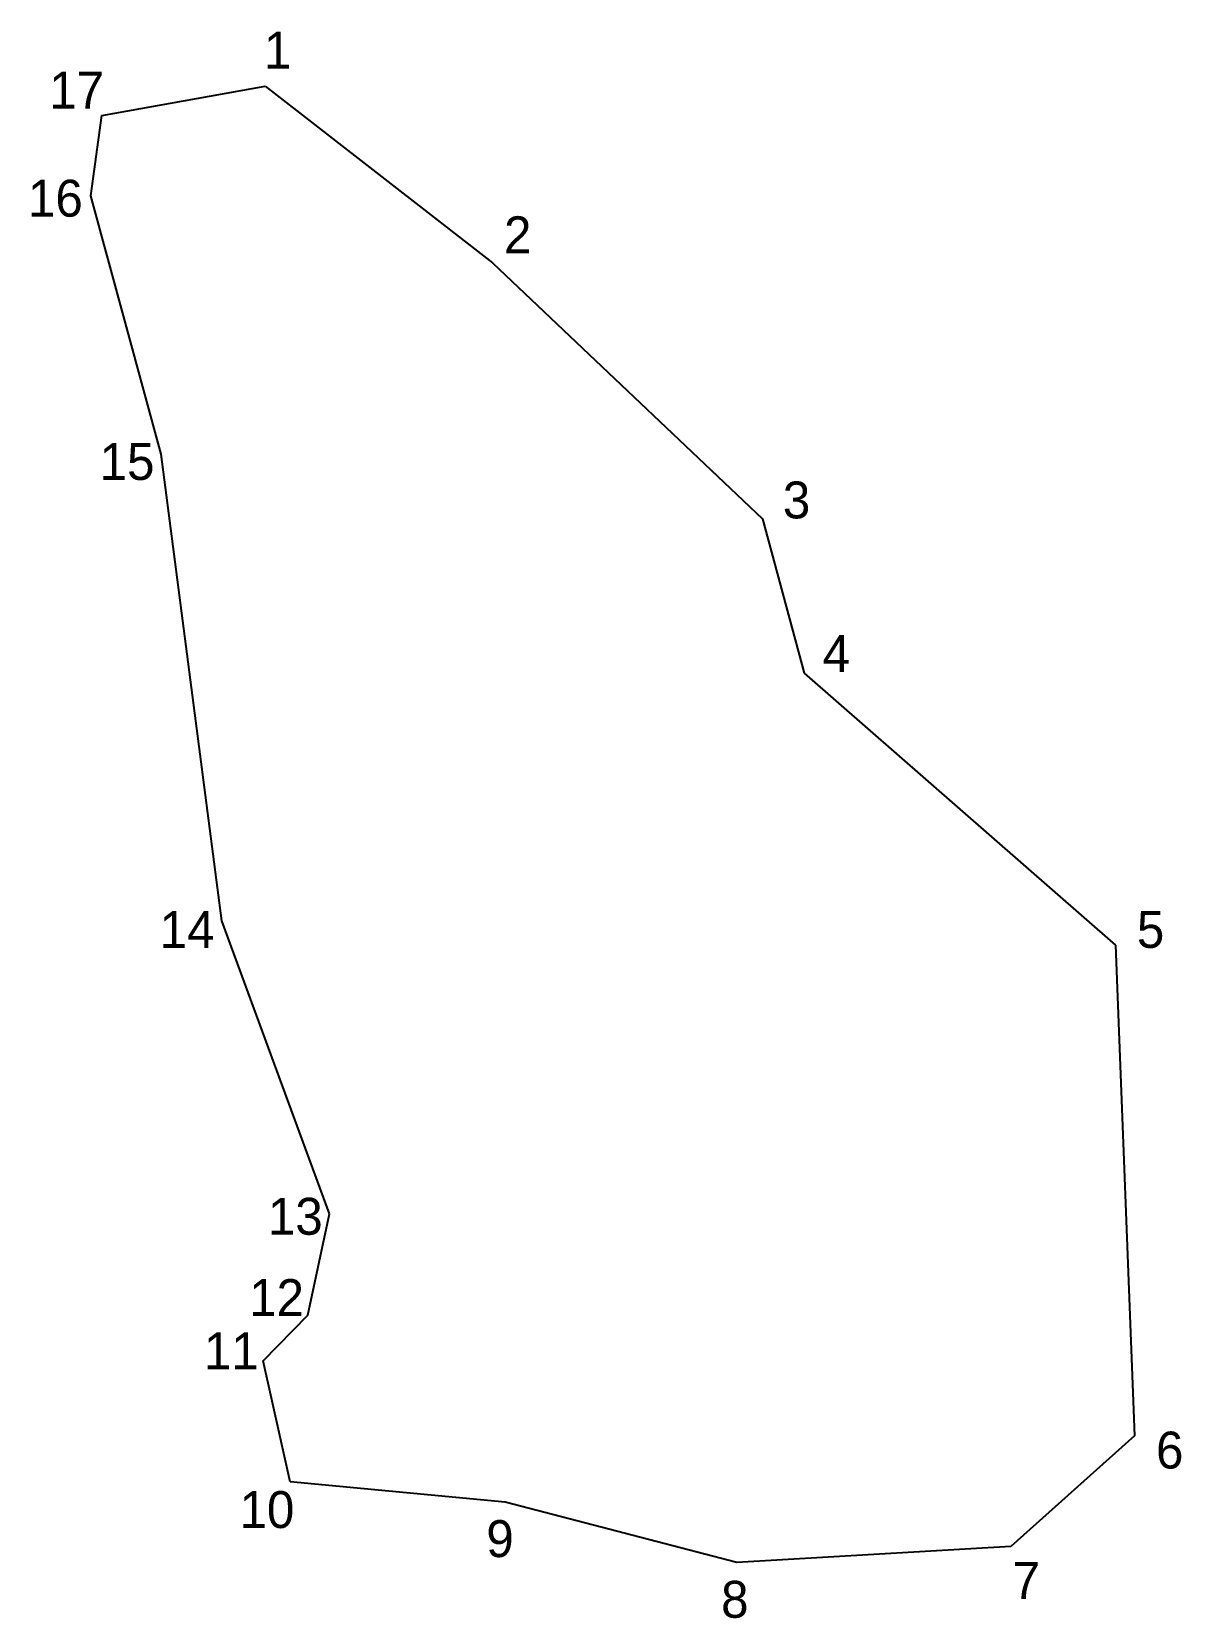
# Model space of a CAD drawing. Extents: x 550554 to 550736, y 1826202 to 1826453.
import ezdxf

# ---------------------------------------------------------------- set-up
doc = ezdxf.new("R2010")
doc.units = 0
doc.layers.add('CanhThua', color=7, linetype='Continuous')
doc.layers.add('SoHieuDinhThua', color=7, linetype='Continuous')

msp = doc.modelspace()

# ---------------------------------------------------------------- linework, layer by layer
at = {"layer": 'CanhThua'}
for p, q in [((550565.16, 1826440.18), (550591.02, 1826444.86)), ((550591.02, 1826444.86), (550626.97, 1826416.9)), ((550563.44, 1826427.5), (550565.16, 1826440.18)), ((550574.56, 1826386.6), (550563.44, 1826427.5)), ((550626.97, 1826416.9), (550669.72, 1826376.38)), ((550584.14, 1826312.78), (550574.56, 1826386.6)), ((550669.72, 1826376.38), (550676.29, 1826351.98)), ((550676.29, 1826351.98), (550725.57, 1826308.91)), ((550601.21, 1826266.44), (550584.14, 1826312.78)), ((550725.57, 1826308.91), (550728.6, 1826231.32)), ((550597.74, 1826250.41), (550601.21, 1826266.44)), ((550590.71, 1826243.14), (550597.74, 1826250.41)), ((550594.97, 1826224.01), (550590.71, 1826243.14)), ((550728.6, 1826231.32), (550709.01, 1826213.81)), ((550628.99, 1826220.78), (550594.97, 1826224.01)), ((550665.64, 1826211.25), (550628.99, 1826220.78)), ((550709.01, 1826213.81), (550665.64, 1826211.25))]:
    msp.add_line(p, q, dxfattribs=at)

# ---------------------------------------------------------------- texts
at = {"layer": 'SoHieuDinhThua'}
for s, p in [('1', (550590.79, 1826447.61)), ('17', (550556.82, 1826441.3)), ('16', (550553.46, 1826424.19)), ('2', (550628.8, 1826418.4)), ('15', (550564.8, 1826382.53)), ('3', (550672.93, 1826376.45)), ('4', (550679.23, 1826352.15)), ('14', (550574.3, 1826308.47)), ('5', (550728.96, 1826308.5)), ('13', (550591.43, 1826263.11)), ('12', (550588.46, 1826250.25)), ('11', (550581.3, 1826241.81)), ('6', (550731.99, 1826226.12)), ('10', (550586.94, 1826216.71)), ('9', (550626, 1826212.11)), ('7', (550709.29, 1826205.5)), ('8', (550663.16, 1826202.51))]:
    msp.add_text(s, height=5.84, dxfattribs=at).set_placement(p)

doc.saveas('drawing.dxf')
